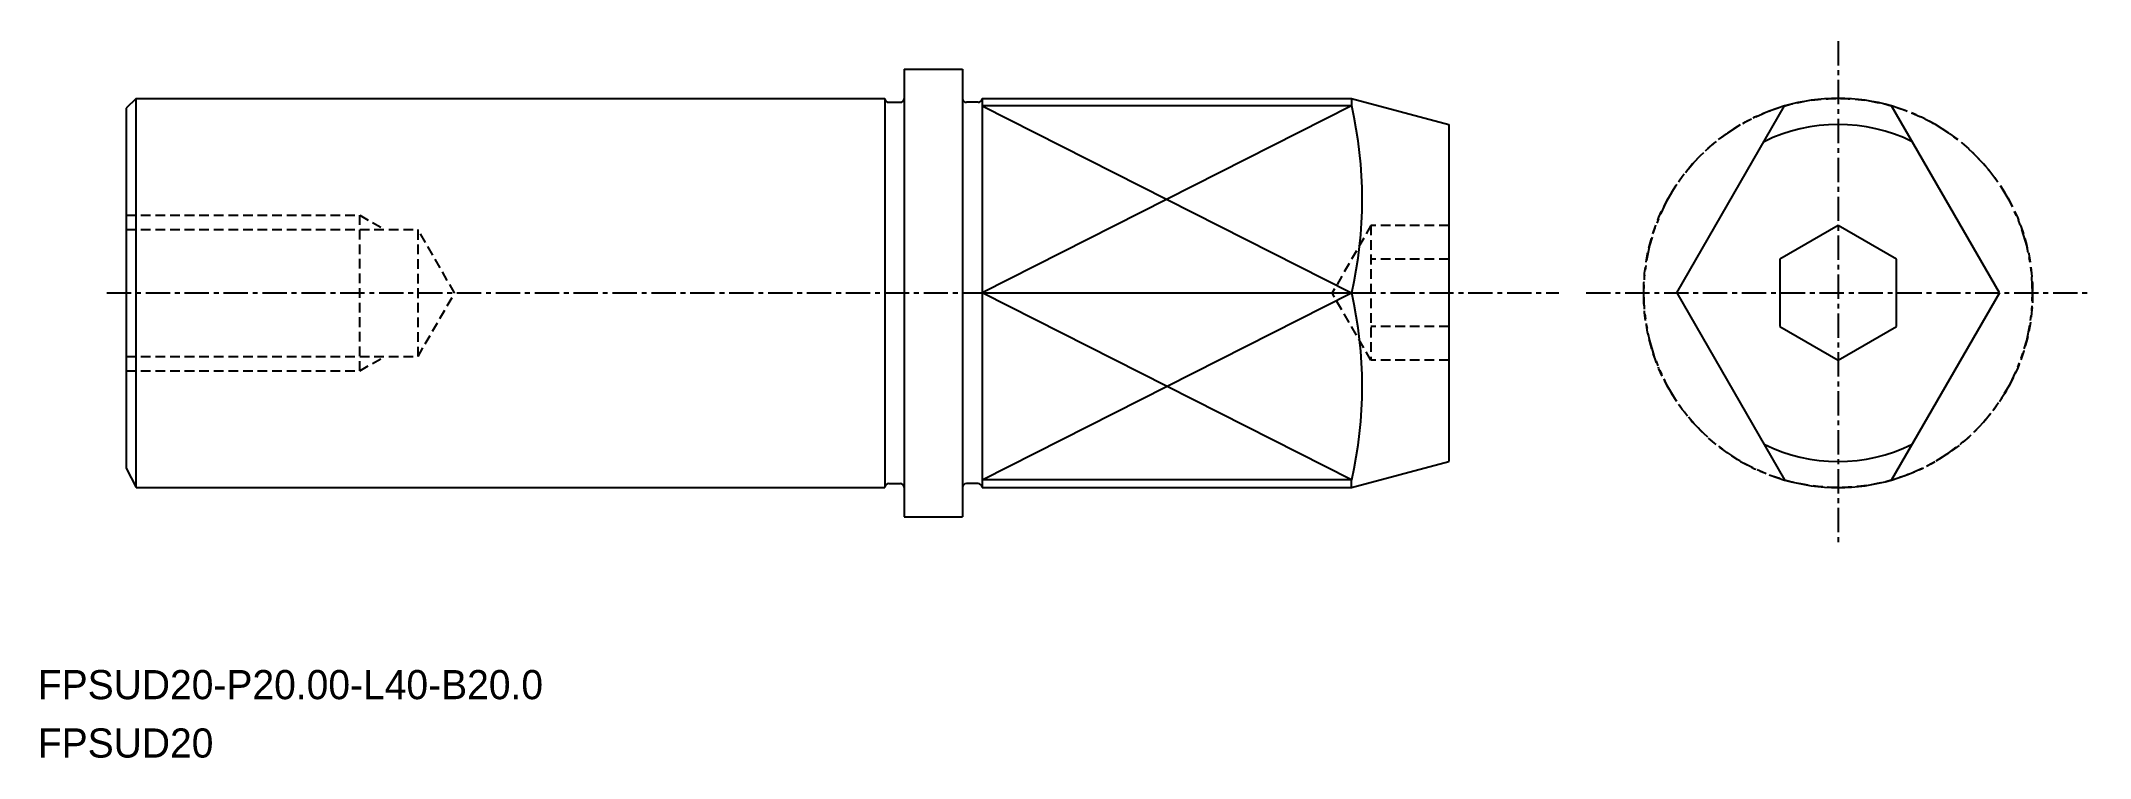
# Model space of a CAD drawing. Extents: x -1461 to -1356, y -753 to -716.
import ezdxf

# ---------------------------------------------------------------- set-up
doc = ezdxf.new("R2010")
doc.units = 0
for name, pattern in [('CENTER', [2, 1.25, -0.25, 0.25, -0.25]), ('DASHED', [0.75, 0.5, -0.25]), ('PHANTOM', [2.5, 1.25, -0.25, 0.25, -0.25, 0.25, -0.25])]:
    doc.linetypes.add(name, pattern=pattern)
doc.layers.get('0').update_dxf_attribs({"linetype": 'CONTINUOUS'})
doc.layers.add('CENTER', color=1, linetype='CENTER')

msp = doc.modelspace()

# ---------------------------------------------------------------- linework, layer by layer
at = {"color": 7, "linetype": 'CONTINUOUS'}
for p, q in [((-1416.6, -717.2), (-1413.6, -717.2)), ((-1416.6, -717.2), (-1416.6, -740.2)), ((-1456.1, -718.7), (-1456.6, -719.2)), ((-1456.6, -719.2), (-1456.6, -737.7)), ((-1456.1, -738.7), (-1456.1, -718.7)), ((-1456.1, -718.7), (-1417.6, -718.7)), ((-1417.6, -718.7), (-1417.6, -738.7)), ((-1417.4, -718.9), (-1416.8, -718.9)), ((-1412.8, -718.9), (-1413.4, -718.9)), ((-1412.6, -718.7), (-1412.6, -738.7)), ((-1412.6, -718.7), (-1393.6, -718.7)), ((-1393.6, -718.7), (-1388.6, -720.04)), ((-1376.88, -728.7), (-1371.33, -719.08)), ((-1360.28, -728.7), (-1365.83, -719.08)), ((-1388.6, -720.04), (-1388.6, -737.36)), ((-1368.58, -725.23), (-1371.58, -726.97)), ((-1365.58, -726.97), (-1368.58, -725.23)), ((-1371.58, -726.97), (-1371.58, -730.43)), ((-1365.58, -730.43), (-1365.58, -726.97)), ((-1412.6, -728.7), (-1393.6, -728.7)), ((-1376.88, -728.7), (-1371.33, -738.31)), ((-1360.28, -728.7), (-1365.83, -738.31)), ((-1371.58, -730.43), (-1368.58, -732.16)), ((-1368.58, -732.16), (-1365.58, -730.43)), ((-1393.6, -738.7), (-1388.6, -737.36)), ((-1456.6, -737.7), (-1456.1, -738.7)), ((-1417.4, -738.5), (-1416.8, -738.5)), ((-1412.8, -738.5), (-1413.4, -738.5)), ((-1456.1, -738.7), (-1417.6, -738.7)), ((-1412.6, -738.7), (-1393.6, -738.7)), ((-1416.6, -740.2), (-1413.6, -740.2))]:
    msp.add_line(p, q, dxfattribs=at)
at = {"linetype": 'CONTINUOUS'}
for p, q in [((-1413.6, -717.2), (-1413.6, -740.2)), ((-1393.6, -719.08), (-1412.6, -719.08)), ((-1393.6, -718.7), (-1393.6, -719.08)), ((-1393.6, -738.31), (-1412.6, -738.31)), ((-1393.6, -738.7), (-1393.6, -738.31))]:
    msp.add_line(p, q, dxfattribs=at)
at = {"color": 3, "linetype": 'CONTINUOUS'}
for p, q in [((-1393.6, -719.08), (-1412.6, -728.7)), ((-1412.6, -719.08), (-1393.6, -728.7)), ((-1412.6, -738.31), (-1393.6, -728.7)), ((-1393.6, -738.31), (-1412.6, -728.7))]:
    msp.add_line(p, q, dxfattribs=at)
at = {"color": 3, "linetype": 'DASHED'}
for p, q in [((-1456.6, -724.7), (-1444.6, -724.7)), ((-1444.6, -724.7), (-1443.31, -725.44)), ((-1444.6, -732.7), (-1444.6, -724.7)), ((-1456.6, -725.44), (-1441.6, -725.44)), ((-1441.6, -731.96), (-1441.6, -725.44)), ((-1439.72, -728.7), (-1441.6, -725.44)), ((-1392.6, -725.23), (-1394.6, -728.7)), ((-1392.6, -725.23), (-1392.6, -732.16)), ((-1388.6, -725.23), (-1392.6, -725.23)), ((-1388.6, -726.97), (-1392.6, -726.97)), ((-1441.6, -731.96), (-1439.72, -728.7)), ((-1392.6, -732.16), (-1394.6, -728.7)), ((-1388.6, -730.43), (-1392.6, -730.43)), ((-1456.6, -731.96), (-1441.6, -731.96)), ((-1444.6, -732.7), (-1443.31, -731.96)), ((-1388.6, -732.16), (-1392.6, -732.16)), ((-1456.6, -732.7), (-1444.6, -732.7))]:
    msp.add_line(p, q, dxfattribs=at)
msp.add_circle((-1368.58, -728.7), 10, dxfattribs=at)
at = {"color": 7, "linetype": 'CONTINUOUS'}
for centre, radius, start, end in [((-1417.4, -718.7), 0.2, 180, 270), ((-1416.8, -718.7), 0.2, 270, 0), ((-1413.4, -718.7), 0.2, 180, 270), ((-1412.8, -718.7), 0.2, 270, 0), ((-1414.63, -723.89), 21.58, 347.1259, 12.8741), ((-1414.63, -733.5), 21.58, 347.1259, 12.8741), ((-1417.4, -738.7), 0.2, 90, 180), ((-1416.8, -738.7), 0.2, 0, 90), ((-1413.4, -738.7), 0.2, 90, 180), ((-1412.8, -738.7), 0.2, 0, 90)]:
    msp.add_arc(centre, radius, start, end, dxfattribs=at)
at = {"color": 3, "linetype": 'PHANTOM'}
for start, end in [(105.962, 254.038), (285.962, 74.038)]:
    msp.add_arc((-1368.58, -728.7), 10, start, end, dxfattribs=at)
at = {"linetype": 'CONTINUOUS'}
for radius, start, end in [(10, 74.038, 105.962), (8.66, 63.892, 116.108), (8.66, 243.892, 296.108), (10, 254.038, 285.962)]:
    msp.add_arc((-1368.58, -728.7), radius, start, end, dxfattribs=at)
at = {"color": 7, "linetype": 'CONTINUOUS'}
msp.add_point((-1444.6, -728.7), dxfattribs=at)
at = {"layer": 'CENTER', "color": 1, "linetype": 'CENTER'}
for p, q in [((-1368.58, -715.75), (-1368.58, -741.65)), ((-1457.6, -728.7), (-1382.94, -728.7)), ((-1381.53, -728.7), (-1355.63, -728.7))]:
    msp.add_line(p, q, dxfattribs=at)

# ---------------------------------------------------------------- texts
for s, p in [('FPSUD20-P20.00-L40-B20.0', (-1461.15, -749.58)), ('FPSUD20', (-1461.15, -752.58))]:
    msp.add_text(s, height=1.5).set_placement(p)

doc.saveas('drawing.dxf')
